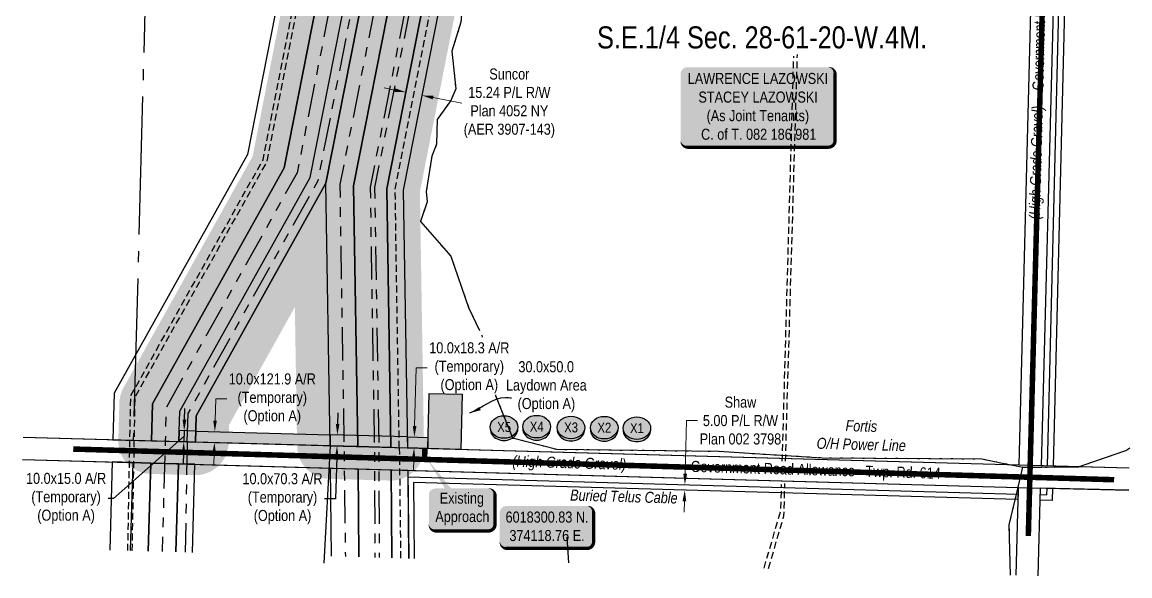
# Model space of a CAD drawing. Extents: x 372576 to 375735, y 6018185 to 6020650.
# Drawn here: x 373754 to 374758, y 6018185 to 6018687 of the extents above; entities that cross this region are included whole.
import ezdxf
from ezdxf.enums import TextEntityAlignment as Align

# ---------------------------------------------------------------- set-up
doc = ezdxf.new("R2010")
doc.units = 0
doc.header["$LTSCALE"] = 5
doc.header["$PDSIZE"] = 0.5
for name, pattern in [('foc-DRILLPATH', [14.75, 6, -1.75, 1.75, -1.75, 1.75, -1.75]), ('foc-QUARTERLINE', [33, 25, -3, 2, -3]), ('foc-WHEELTRACKS', [2, 0.4, -1.6]), ('UG_PIPE', [1.875, 1.25, -0.625])]:
    doc.linetypes.add(name, pattern=pattern)
doc.layers.get('Defpoints').update_dxf_attribs({"color": 9})
for name, color, linetype in [('AS-OWNER', 7, 'Continuous'), ('AS-PIPE-UG', 44, 'UG_PIPE'), ('AS-POWER', 104, 'foc-POWER'), ('AS-ROADS', 254, 'Continuous'), ('AS-TELUS', 224, 'foc-TEL'), ('C-RW', 13, 'Continuous'), ('C-SYMBOL', 7, 'Continuous'), ('DETAIL-T', 7, 'Continuous'), ('F-RW', 190, 'Continuous'), ('L-ROAD-T', 7, 'Continuous'), ('L-SEC', 7, 'Continuous'), ('L-SECQ', 8, 'foc-QUARTERLINE'), ('P-BUFFER-H 30m', 51, 'Continuous'), ('P-CROSSINGS', 250, 'Continuous'), ('P-PDRILLPATH', 12, 'foc-DRILLPATH'), ('P-PROPOSED', 10, 'Continuous'), ('P-PROPOSED-T', 10, 'Continuous'), ('P-TEMP-BLUE', 146, 'Continuous'), ('P-TEMP-BLUE-T', 146, 'Continuous'), ('P-TEMP-H', 41, 'Continuous'), ('P-TEMP_ACCESS ROAD', 46, 'Continuous'), ('P-TEMP_WORKSPACE', 46, 'Continuous'), ('T-WATER-P3', 160, 'foc-WHEELTRACKS')]:
    doc.layers.add(name, color=color, linetype=linetype)
for name, color, linetype, lineweight in [('F-RW-T', 190, 'Continuous', 9), ('P-TEMP-T', 46, 'Continuous', 18), ('T-TEXT', 48, 'Continuous', 18)]:
    doc.layers.add(name, color=color, linetype=linetype, lineweight=lineweight)
for name, color, linetype, true_color in [('P-REPAIR-BLUE-H', 7, 'Continuous', 0xa0d6fd), ('P-REPAIR-BROWN-H', 7, 'Continuous', 0xe7d5cf), ('P-REPAIR-GREEN-H', 7, 'Continuous', 0xd9ffb3), ('P-REPAIR-PURPLE-H', 7, 'Continuous', 0xeeddfd), ('P-TEMP-BLUE-H', 7, 'Continuous', 0x99e6ff)]:
    doc.layers.add(name, color=color, linetype=linetype, true_color=true_color)
doc.styles.add('175L', font='ARIALN.TTF', dxfattribs={"height": 20})
doc.styles.add('80', font='ARIALN.TTF', dxfattribs={"height": 10})
doc.styles.add('80CG', font='ARIALN.TTF', dxfattribs={"height": 10})
doc.styles.add('80L', font='ARIALN.TTF', dxfattribs={"height": 10})
doc.styles.add('80LS', font='ARIALNI.TTF', dxfattribs={"height": 10})
doc.styles.add('Crossing', font='ARIALN.TTF', dxfattribs={"height": 10})
doc.styles.add('foc-LtypeFont', font='ARIALN.TTF', dxfattribs={"height": 7.35})
doc.linetypes.add('foc-POWER', pattern='A,6,-1,["P",foc-LtypeFont,S=0.2,R=0,X=-0.625,Y=-0.75],-1.24,4', length=12.24)
doc.linetypes.add('foc-TEL', pattern='A,2,-1,["T",foc-LtypeFont,S=0.2,R=0,X=-0.425,Y=-0.75],-1.24,8', length=12.24)
doc.linetypes.add('foc-TOPO-flowdirection-NOLINE', pattern='A,0,[">",foc-LtypeFont,S=0.3,R=0,X=0,Y=-0.945],-20,[">",foc-LtypeFont,S=0.3,R=0,X=0,Y=-0.945],0', length=20)
doc.dimstyles.new('Compass 5 000', dxfattribs={"dimscale": 5, "dimtxt": 9, "dimasz": 2, "dimexe": 0.2, "dimexo": 0.0625, "dimgap": 0.5, "dimtad": 0, "dimtih": 1, "dimtoh": 1, "dimzin": 0, "dimdsep": 46, "dimtxsty": '80CG', "dimcen": 0.1, "dimse1": 1, "dimse2": 1, "dimclrd": 256, "dimclrt": 256, "dimaunit": 1, "dimadec": 4, "dimazin": 0, "dimtfac": 0.06, "dimtofl": 0, "dimtmove": 0, "dimatfit": 1, "dimfxl": 0.2, "dimtolj": 1, "dimtzin": 0, "dimlwd": -1, "dimarcsym": 0})

# ---------------------------------------------------------------- blocks, each defined once
blk = doc.blocks.new('*D428')
at = {"layer": 'Defpoints', "color": 0, "transparency": 16777216}
for p in [(374102.3, 6018625.2), (374116.9, 6018620.7), (374117.2, 6018622.2)]:
    blk.add_point(p, dxfattribs=at)
at = {"layer": 'F-RW-T', "transparency": 16777216}
for p, q in [((374092.2, 6018625.6), (374082.4, 6018627.5)), ((374126.7, 6018618.7), (374152.7, 6018613.6))]:
    blk.add_line(p, q, dxfattribs=at)
for points in [[(374092.5, 6018627.2), (374091.9, 6018623.9), (374102, 6018623.6)], [(374127.1, 6018620.4), (374126.4, 6018617.1), (374116.9, 6018620.7)]]:
    blk.add_solid(points, dxfattribs=at)
at = {"layer": 'F-RW-T', "transparency": 16777216, "insert": (374195.9, 6018613.6), "char_height": 10, "attachment_point": 5, "style": '80CG'}
blk.add_mtext('\\A1;Suncor\\P15.24 P/L R/W\\PPlan 4052 NY\\P(AER 3907-143) ', dxfattribs=at)
blk = doc.blocks.new('*D429')
at = {"layer": 'Defpoints', "color": 0, "transparency": 16777216}
for p in [(374131.9, 6018775.3), (374096.5, 6018750.4), (374125.9, 6018744.6)]:
    blk.add_point(p, dxfattribs=at)
at = {"layer": 'P-PROPOSED-T', "color": 240, "transparency": 16777216}
for p, q in [((374092.7, 6018783), (374082.9, 6018785)), ((374141.7, 6018773.4), (374170.8, 6018767.6))]:
    blk.add_line(p, q, dxfattribs=at)
for points in [[(374093, 6018784.7), (374092.4, 6018781.4), (374102.5, 6018781.1)], [(374142.1, 6018775), (374141.4, 6018771.7), (374131.9, 6018775.3)]]:
    blk.add_solid(points, dxfattribs=at)
at = {"layer": 'P-PROPOSED-T', "transparency": 16777216, "insert": (374242.6, 6018767.6), "char_height": 10, "attachment_point": 5, "style": '80CG'}
blk.add_mtext('\\A1;Inter Pipeline (Corridor) Inc.\\PInter Pipeline Polaris Inc.\\P30.00 P/L R/W\\PPlan 022 2107\\P(AER 33527-1)\\P(AER 33528-2)', dxfattribs=at)
blk = doc.blocks.new('*U434')
h = blk.add_hatch(color=59)
edge = h.paths.add_edge_path()
edge.add_line((-64, -37), (64, -37))
edge.add_arc((64, -31), 6, 270, 360)
edge.add_line((70, -31), (70, 29.5))
edge.add_arc((64, 29.5), 6, 0, 90)
edge.add_line((64, 35.5), (-64, 35.5))
edge.add_arc((-64, 29.5), 6, 90, 180)
edge.add_line((-70, 29.5), (-70, -31))
edge.add_arc((-64, -31), 6, 180, 270)
at = {"color": 1, "flags": 128}
blk.add_lwpolyline([(-64, -37, 3, 3, 0), (64, -37, 3, 3, 0.414214), (70, -31, 3, 3, 0), (70, 29.5, 3, 0, 0.414214), (64, 35.5, 0, 0, 0), (-64, 35.5, 0, 0, 0.414214), (-70, 29.5, 0, 0, 0), (-70, -31, 0, 3, 0.414214)], format="xyseb", close=True, dxfattribs=at)
blk.add_lwpolyline([(-39.5, -1.5, 0, 7.5, 0), (0, 0, 0, 0, 0)], format="xyseb", dxfattribs=at)
at = {"color": 1, "style": '80'}
blk.add_attdef('ENTER_TEXT_001', (-36, -5), '', height=10, dxfattribs=at)
blk = doc.blocks.new('*D436')
at = {"layer": 'Defpoints', "color": 0, "transparency": 16777216}
for p in [(374354.9, 6018263), (374506.5, 6018258.7), (374506.7, 6018263.7)]:
    blk.add_point(p, dxfattribs=at)
at = {"layer": 'F-RW-T', "transparency": 16777216}
for p, q in [((374355.3, 6018277.9), (374356.6, 6018326)), ((374356.6, 6018326), (374366.6, 6018326)), ((374354.6, 6018253), (374354.3, 6018243))]:
    blk.add_line(p, q, dxfattribs=at)
for points in [[(374353.6, 6018278), (374357, 6018277.9), (374355, 6018267.9)], [(374352.9, 6018253), (374356.3, 6018252.9), (374354.9, 6018263)]]:
    blk.add_solid(points, dxfattribs=at)
at = {"layer": 'F-RW-T', "transparency": 16777216, "insert": (374405.4, 6018326), "char_height": 10, "attachment_point": 5, "style": '80CG'}
blk.add_mtext('\\A1;Shaw\\P5.00 P/L R/W \\PPlan 002 3798', dxfattribs=at)
blk = doc.blocks.new('*D448')
at = {"layer": 'Defpoints', "color": 0, "transparency": 16777216}
for p in [(373928.9, 6018316.1), (373977.6, 6018314.7), (373977.4, 6018304.9)]:
    blk.add_point(p, dxfattribs=at)
at = {"layer": 'P-TEMP-T', "transparency": 16777216}
for p, q in [((373929.1, 6018326.1), (373929.7, 6018345.6)), ((373929.7, 6018345.6), (373939.7, 6018345.6)), ((373928.3, 6018296.2), (373928, 6018286.2))]:
    blk.add_line(p, q, dxfattribs=at)
for points in [[(373927.5, 6018326.1), (373930.8, 6018326.1), (373928.9, 6018316.1)], [(373926.6, 6018296.3), (373930, 6018296.2), (373928.6, 6018306.2)]]:
    blk.add_solid(points, dxfattribs=at)
at = {"layer": 'P-TEMP-T', "transparency": 16777216, "insert": (373981, 6018345.6), "char_height": 10, "attachment_point": 5, "style": '80CG'}
blk.add_mtext('\\A1;10.0x121.9 A/R\\P(Temporary)\\P(Option A)', dxfattribs=at)
blk = doc.blocks.new('*U456')
h = blk.add_hatch(color=255)
edge = h.paths.add_edge_path()
edge.add_line((-24, -20), (24, -20))
edge.add_arc((24, -14), 6, 270, 360)
edge.add_line((30, -14), (30, 12.5))
edge.add_arc((24, 12.5), 6, 0, 90)
edge.add_line((24, 18.5), (-24, 18.5))
edge.add_arc((-24, 12.5), 6, 90, 180)
edge.add_line((-30, 12.5), (-30, -14))
edge.add_arc((-24, -14), 6, 180, 270)
at = {"color": 1, "flags": 128}
for points in [[(-32.6, 46.9, 0, 7.5, 0), (0, 0, 0, 0, 0)], [(-25.5, -11, 0, 7.5, 0), (0, 0, 0, 0, 0)]]:
    blk.add_lwpolyline(points, format="xyseb", dxfattribs=at)
blk.add_lwpolyline([(-24, -20, 3, 3, 0), (24, -20, 3, 3, 0.414214), (30, -14, 3, 3, 0), (30, 12.5, 3, 0, 0.414214), (24, 18.5, 0, 0, 0), (-24, 18.5, 0, 0, 0.414214), (-30, 12.5, 0, 0, 0), (-30, -14, 0, 3, 0.414214)], format="xyseb", close=True, dxfattribs=at)
at = {"color": 1, "style": '80'}
blk.add_attdef('ENTER_TEXT_001', (-26.8, -4.9), '', height=10, dxfattribs=at)
blk = doc.blocks.new('xing2')
h = blk.add_hatch(color=50)
h.dxf.hatch_style = 1
edge = h.paths.add_edge_path()
edge.add_ellipse((0, 0), major_axis=(-12.5, 0), ratio=0.816297, start_angle=0, end_angle=360)
h = blk.add_hatch(color=250)
h.dxf.hatch_style = 1
edge = h.paths.add_edge_path()
edge.add_ellipse((0, -2), major_axis=(-12.5, 0), ratio=0.816297, start_angle=0, end_angle=180)
edge.add_line((12.5, -2), (12.5, 0))
edge.add_ellipse((0, 0), major_axis=(-12.5, 0), ratio=0.816297, start_angle=0, end_angle=180, ccw=False)
edge.add_line((-12.5, 0), (-12.5, -2))
at = {"color": 250}
blk.add_ellipse((0, 0), major_axis=(-12.5, 0), ratio=0.816297, dxfattribs=at)
blk.add_ellipse((0, -2), major_axis=(-12.5, 0), ratio=0.816297, start_param=0, end_param=3.141593, dxfattribs=at)
at = {"color": 250, "style": 'Crossing'}
blk.add_attdef('CROSSING', text='', height=9, dxfattribs=at).set_placement((0.1, 0), align=Align.MIDDLE_CENTER)
at = {"color": 250, "style": 'Crossing', "flags": 1}
for tag, p in [('OWNER', (0.1, -12.5)), ('DESCRIPTION', (0.1, -25.8)), ('LOCATION', (0.1, -39.3)), ('DWG_REF', (0.1, -52.8))]:
    blk.add_attdef(tag, text='', height=9, dxfattribs=at).set_placement(p, align=Align.MIDDLE_CENTER)
blk = doc.blocks.new('*D462')
at = {"layer": 'Defpoints', "color": 0, "transparency": 16777216}
for p in [(373890, 6018317.2), (373889.7, 6018307.2), (373900.8, 6018306.9)]:
    blk.add_point(p, dxfattribs=at)
at = {"layer": 'P-TEMP-BLUE-T', "transparency": 16777216}
for p, q in [((373901.4, 6018326.9), (373901.7, 6018336.9)), ((373901, 6018311.9), (373837.2, 6018255.5)), ((373901.1, 6018316.9), (373900.8, 6018306.9)), ((373900.6, 6018296.9), (373900.3, 6018286.9)), ((373837.2, 6018255.5), (373832.2, 6018255.5))]:
    blk.add_line(p, q, dxfattribs=at)
for points in [[(373899.7, 6018326.9), (373903.1, 6018326.8), (373901.1, 6018316.9)], [(373898.9, 6018296.9), (373902.2, 6018296.8), (373900.8, 6018306.9)]]:
    blk.add_solid(points, dxfattribs=at)
at = {"layer": 'P-TEMP-BLUE-T', "transparency": 16777216, "insert": (373794.1, 6018255.5), "char_height": 10, "attachment_point": 5, "style": '80CG'}
blk.add_mtext('\\A1;10.0x15.0 A/R\\P(Temporary)\\P(Option A)', dxfattribs=at)
blk = doc.blocks.new('*D463')
at = {"layer": 'Defpoints', "color": 0, "transparency": 16777216}
for p in [(374052.6, 6018312.7), (374039.7, 6018303), (374052.3, 6018302.7)]:
    blk.add_point(p, dxfattribs=at)
at = {"layer": 'P-TEMP-BLUE-T', "transparency": 16777216}
for p, q in [((374040.3, 6018323), (374040.6, 6018333)), ((374039.4, 6018293), (374038.4, 6018255.2)), ((374038.4, 6018255.2), (374028.4, 6018255.2))]:
    blk.add_line(p, q, dxfattribs=at)
for points in [[(374038.6, 6018323.1), (374041.9, 6018323), (374040, 6018313)], [(374037.8, 6018293.1), (374041.1, 6018293), (374039.7, 6018303)]]:
    blk.add_solid(points, dxfattribs=at)
at = {"layer": 'P-TEMP-BLUE-T', "transparency": 16777216, "insert": (373990.3, 6018255.2), "char_height": 10, "attachment_point": 5, "style": '80CG'}
blk.add_mtext('\\A1;10.0x70.3 A/R\\P(Temporary)\\P(Option A)', dxfattribs=at)
blk = doc.blocks.new('*D464')
at = {"layer": 'Defpoints', "color": 0, "transparency": 16777216}
for p in [(374113.4, 6018311), (374109.5, 6018301.1), (374113.1, 6018301)]:
    blk.add_point(p, dxfattribs=at)
at = {"layer": 'P-TEMP-T', "transparency": 16777216}
for p, q in [((374110, 6018321.1), (374111.5, 6018373.8)), ((374111.5, 6018373.8), (374121.5, 6018373.8)), ((374109.2, 6018291.1), (374108.9, 6018281.1))]:
    blk.add_line(p, q, dxfattribs=at)
for points in [[(374108.4, 6018321.1), (374111.7, 6018321), (374109.8, 6018311.1)], [(374107.5, 6018291.1), (374110.9, 6018291), (374109.5, 6018301.1)]]:
    blk.add_solid(points, dxfattribs=at)
at = {"layer": 'P-TEMP-T', "transparency": 16777216, "insert": (374159.6, 6018373.8), "char_height": 10, "attachment_point": 5, "style": '80CG'}
blk.add_mtext('\\A1;10.0x18.3 A/R\\P(Temporary)\\P(Option A)', dxfattribs=at)
blk = doc.blocks.new('*U471')
h = blk.add_hatch(color=254)
edge = h.paths.add_edge_path()
edge.add_line((-36.5, -20), (36.5, -20))
edge.add_arc((36.5, -14), 6, 270, 360)
edge.add_line((42.5, -14), (42.5, 12.5))
edge.add_arc((36.5, 12.5), 6, 0, 90)
edge.add_line((36.5, 18.5), (-36.5, 18.5))
edge.add_arc((-36.5, 12.5), 6, 90, 180)
edge.add_line((-42.5, 12.5), (-42.5, -14))
edge.add_arc((-36.5, -14), 6, 180, 270)
at = {"color": 1, "flags": 128}
blk.add_lwpolyline([(-36.5, -20, 3, 3, 0), (36.5, -20, 3, 3, 0.414214), (42.5, -14, 3, 3, 0), (42.5, 12.5, 3, 0, 0.414214), (36.5, 18.5, 0, 0, 0), (-36.5, 18.5, 0, 0, 0.414214), (-42.5, 12.5, 0, 0, 0), (-42.5, -14, 0, 3, 0.414214)], format="xyseb", close=True, dxfattribs=at)
blk.add_lwpolyline([(-25.1, -4.9, 0, 10, 0), (0, 0, 5, 5, 0)], format="xyseb", dxfattribs=at)
at = {"color": 1, "style": '80'}
blk.add_attdef('ENTER_TEXT_001', (-36, -5), '', height=10, dxfattribs=at)

msp = doc.modelspace()

# ---------------------------------------------------------------- hatches: boundary and pattern name
at = {"layer": 'P-BUFFER-H 30m'}
h = msp.add_hatch(color=256, dxfattribs=at)
h.dxf.hatch_style = 1
h.paths.add_polyline_path([(374191.856, 6019035.826), (374214.052, 6019093.625, 0.51740438), (374186.872, 6019134.369), (374155.073, 6019135.245, 0.00065896), (374154.994, 6019135.247), (374128.48, 6019135.978, 0.06713791), (374120.505, 6019135.126, 0.06713693), (374112.589, 6019136.416), (374086.105, 6019137.146, 0.3184906), (374057.255, 6019117.867), (374041.053, 6019075.471, 0.06716441), (374039.217, 6019067.66), (374016.977, 6018838.548), (373963.159, 6018565.481), (373846.192, 6018355.912, 0.12079888), (373842.4, 6018342.137), (373841.452, 6018308.537, 0.4143481), (373870.608, 6018277.702), (373895.598, 6018277.009), (373910.592, 6018276.593, 0.41407904), (373941.413, 6018305.735), (373941.876, 6018322.162), (374001.482, 6018428.957), (374003.503, 6018302.714, 0.40145821), (374032.667, 6018273.205), (374057.681, 6018272.511), (374057.681, 6018272.511), (374087.698, 6018271.678, 0.42708501), (374118.527, 6018302.147), (374114.825, 6018533.434), (374170.235, 6018814.579, 0.02446185), (374170.661, 6018817.482)])
h.paths.add_polyline_path([(374140.801, 6018820.38), (374084.778, 6018536.124), (374088.53, 6018301.667), (374058.513, 6018302.5), (374033.499, 6018303.194), (374029.692, 6018541.056), (373912.095, 6018330.36), (373911.425, 6018306.581), (373896.43, 6018306.997), (373871.44, 6018307.691), (373872.388, 6018341.291), (373991.673, 6018555.013), (374046.695, 6018834.187), (374069.077, 6019064.762), (374085.278, 6019107.158), (374111.763, 6019106.428), (374127.653, 6019105.99), (374154.246, 6019105.257), (374186.046, 6019104.38), (374162.39, 6019042.779)], flags=16)
at = {"layer": 'P-REPAIR-BLUE-H'}
h = msp.add_hatch(color=256, dxfattribs=at)
h.dxf.hatch_style = 1
h.paths.add_polyline_path([(374186.046, 6019104.38), (374162.39, 6019042.779), (374140.801, 6018820.38), (374084.778, 6018536.124), (374088.53, 6018301.667), (374058.513, 6018302.5), (374054.731, 6018538.814), (374111.084, 6018824.74), (374132.923, 6019049.731), (374154.246, 6019105.257)])
at = {"layer": 'P-REPAIR-BROWN-H'}
h = msp.add_hatch(color=256, dxfattribs=at)
h.dxf.hatch_style = 1
h.paths.add_polyline_path([(373871.44, 6018307.691), (373896.43, 6018306.997), (373897.205, 6018334.459), (374015.435, 6018546.29), (374071.46, 6018830.554), (374093.634, 6019058.989), (374111.763, 6019106.428), (374085.278, 6019107.158), (374069.077, 6019064.762), (374046.695, 6018834.187), (373991.673, 6018555.013), (373872.388, 6018341.291)])
at = {"layer": 'P-REPAIR-GREEN-H'}
h = msp.add_hatch(color=256, dxfattribs=at)
h.dxf.hatch_style = 1
h.paths.add_polyline_path([(374111.763, 6019106.428), (374127.653, 6019105.99), (374108.368, 6019055.525), (374086.319, 6018828.374), (374029.692, 6018541.056), (373912.095, 6018330.36), (373911.425, 6018306.581), (373896.43, 6018306.997), (373897.205, 6018334.459), (374015.435, 6018546.29), (374071.46, 6018830.554), (374093.634, 6019058.989)])
at = {"layer": 'P-REPAIR-PURPLE-H'}
h = msp.add_hatch(color=256, dxfattribs=at)
h.dxf.hatch_style = 1
h.paths.add_polyline_path([(374154.246, 6019105.257), (374132.923, 6019049.731), (374111.084, 6018824.74), (374054.731, 6018538.814), (374058.513, 6018302.5), (374033.499, 6018303.194), (374029.692, 6018541.056), (374086.319, 6018828.374), (374108.368, 6019055.525), (374127.653, 6019105.99)])
at = {"layer": 'P-TEMP-BLUE-H'}
h = msp.add_hatch(color=256, dxfattribs=at)
h.dxf.hatch_style = 1
h.paths.add_polyline_path([(374103.619, 6018311.252), (374033.339, 6018313.202), (374033.499, 6018303.194), (374103.779, 6018301.244)])
h.paths.add_polyline_path([(373911.707, 6018316.577), (373896.712, 6018316.993), (373896.43, 6018306.997), (373911.425, 6018306.581)])
at = {"layer": 'P-TEMP-H'}
h = msp.add_hatch(color=256, dxfattribs=at)
h.dxf.hatch_style = 1
h.paths.add_polyline_path([(374121.87, 6018300.742), (374123.257, 6018350.722), (374153.245, 6018349.89), (374151.858, 6018299.909)])
h = msp.add_hatch(color=256, dxfattribs=at)
h.dxf.hatch_style = 1
h.paths.add_polyline_path([(374033.499, 6018303.194), (373911.425, 6018306.581), (373911.707, 6018316.577), (374033.339, 6018313.202)])
h.paths.add_polyline_path([(374122.147, 6018310.738), (374121.87, 6018300.742), (374103.779, 6018301.244), (374103.619, 6018311.252)])

# ---------------------------------------------------------------- linework, layer by layer
at = {"layer": 'AS-PIPE-UG', "flags": 128}
for points in [[(373850.048, 6018208.246), (373852.732, 6018348.521), (373972.61, 6018562.299), (374025.748, 6018832.231), (374049.951, 6019072.323), (374100.295, 6019206.689)], [(373854.046, 6018208.135), (373856.712, 6018347.441), (373976.411, 6018560.9), (374029.709, 6018831.643), (374053.879, 6019071.405), (374104.523, 6019206.573)], [(374096.155, 6018301.455), (374092.41, 6018535.441), (374148.35, 6018819.273), (374169.874, 6019041.013), (374194.123, 6019104.158)], [(374443.32, 6018289.158), (374453.693, 6018656.423)], [(374446.244, 6018289.166), (374457.02, 6018657.735)], [(374096.155, 6018301.455), (374097.314, 6018201.384)], [(374430.91, 6018192.128), (374444.801, 6018239.841), (374445.654, 6018268.984)], [(374426.76, 6018192.243), (374442.068, 6018244.828), (374442.723, 6018268.03)]]:
    msp.add_lwpolyline(points, dxfattribs=at)
at = {"layer": 'AS-POWER', "flags": 128}
for points in [[(373755.097, 6018311.052), (374657.928, 6018285.867), (374757.894, 6018283.255)], [(374033.5, 6018303.131), (374027.782, 6018196.906)]]:
    msp.add_lwpolyline(points, dxfattribs=at)
at = {"layer": 'AS-ROADS', "const_width": 5, "flags": 128}
for points in [[(374666.325, 6018221.456), (374690.919, 6019148.657)], [(373800.538, 6018300.235), (374744.135, 6018272.439)], [(374119.067, 6018290.795), (374119.348, 6018300.891)]]:
    msp.add_lwpolyline(points, dxfattribs=at)
at = {"layer": 'AS-TELUS', "flags": 128}
for points in [[(373754.55, 6018290.73), (374657.214, 6018265.416), (374757.364, 6018262.848)], [(374657.214, 6018265.416), (374655.078, 6018185.907)]]:
    msp.add_lwpolyline(points, dxfattribs=at)
at = {"layer": 'C-RW', "flags": 128}
for points in [[(374123.075, 6019206.065), (374069.077, 6019064.762), (374046.695, 6018834.187), (373991.673, 6018555.013), (373872.385, 6018341.286), (373871.451, 6018307.69), (373896.43, 6018306.997), (373897.205, 6018334.459), (374015.435, 6018546.29), (374071.46, 6018830.554), (374093.634, 6019058.989), (374149.561, 6019205.339)], [(373896.43, 6018306.997), (373897.205, 6018334.459), (374015.435, 6018546.29), (374071.46, 6018830.554), (374093.634, 6019058.989), (374149.561, 6019205.339)], [(374033.499, 6018303.194), (374029.692, 6018541.056), (374086.319, 6018828.374), (374108.368, 6019055.525), (374165.73, 6019204.896)], [(374058.513, 6018302.5), (374054.731, 6018538.814), (374111.084, 6018824.74), (374132.923, 6019049.731), (374192.231, 6019204.17)], [(374088.53, 6018301.667), (374084.778, 6018536.124), (374140.801, 6018820.38), (374162.39, 6019042.779), (374224.032, 6019203.298)], [(373893.615, 6018207.037), (373895.883, 6018286.893), (373870.892, 6018287.587), (373868.625, 6018207.73)], [(373908.614, 6018206.621), (373910.866, 6018286.478), (373895.883, 6018286.893), (373893.615, 6018207.037)], [(374034.625, 6018203.124), (374033.893, 6018283.064), (374058.769, 6018282.316), (374059.489, 6018202.434)], [(374059.489, 6018202.434), (374058.769, 6018282.316), (374088.765, 6018281.487), (374089.506, 6018201.601)], [(374089.506, 6018201.601), (374088.765, 6018281.487), (374103.995, 6018281.069), (374104.738, 6018201.178)]]:
    msp.add_lwpolyline(points, dxfattribs=at)
at = {"layer": 'F-RW', "flags": 128}
for points in [[(374085.995, 6019207.081), (374034.697, 6019072.844), (374012.024, 6018839.274), (373958.407, 6018567.225), (373837.637, 6018350.844), (373836.465, 6018308.661), (373871.451, 6018307.69), (373872.385, 6018341.286), (373991.673, 6018555.013), (374046.695, 6018834.187), (374069.077, 6019064.762), (374123.075, 6019206.065)], [(373911.425, 6018306.581), (373912.095, 6018330.36), (374029.692, 6018541.056), (374086.319, 6018828.374), (374108.368, 6019055.525), (374165.453, 6019204.903)], [(374103.779, 6018301.244), (374100.042, 6018534.758), (374155.898, 6018818.165), (374177.358, 6019039.247), (374240.187, 6019202.855)], [(374683.741, 6018284.92), (374703.638, 6019090.148), (374706.094, 6019190.088)], [(374711.114, 6019189.95), (374708.682, 6019090.015), (374688.741, 6018284.821), (374683.741, 6018284.92)], [(373868.625, 6018207.73), (373870.892, 6018287.587), (373835.906, 6018288.566), (373833.638, 6018208.701)], [(374104.741, 6018201.178), (374104.055, 6018274.989), (374657.068, 6018259.473), (374656.948, 6018254.522), (374109.112, 6018269.853), (374109.75, 6018201.039)], [(374677.006, 6018253.934), (374677.151, 6018258.926), (374683.153, 6018258.777), (374683.317, 6018264.822), (374688.316, 6018264.695), (374688.008, 6018253.667), (374677.006, 6018253.934)]]:
    msp.add_lwpolyline(points, dxfattribs=at)
at = {"layer": 'L-SEC'}
for p, q in [((374657.928, 6018285.867), (374678.832, 6019090.797)), ((374698.936, 6019090.262), (374678.032, 6018285.342)), ((373755.094, 6018310.934), (373855.055, 6018308.145)), ((373855.055, 6018308.145), (374657.928, 6018285.867)), ((373754.553, 6018290.83), (373854.514, 6018288.041)), ((373854.514, 6018288.041), (374657.214, 6018265.416)), ((374678.032, 6018285.342), (374757.894, 6018283.255)), ((374657.214, 6018265.416), (374655.071, 6018185.907)), ((374675.338, 6018185.345), (374677.509, 6018265.238)), ((374677.509, 6018265.238), (374757.372, 6018263.151))]:
    msp.add_line(p, q, dxfattribs=at)
at = {"layer": 'L-SECQ'}
for p, q in [((373867.88, 6018784.587), (373855.055, 6018308.145)), ((373854.514, 6018288.041), (373852.325, 6018208.183))]:
    msp.add_line(p, q, dxfattribs=at)
at = {"layer": 'P-PDRILLPATH', "flags": 128}
for points in [[(374136.33, 6019205.702), (374098.52, 6019106.793), (374081.355, 6019061.876), (374059.078, 6018832.371), (374003.554, 6018550.652), (373884.796, 6018337.875), (373883.935, 6018307.344), (373881.213, 6018207.381)], [(374178.698, 6019204.54), (374140.997, 6019105.622), (374120.646, 6019052.628), (374098.701, 6018826.557), (374042.212, 6018539.935), (374046.006, 6018302.847), (374047.265, 6018202.773)], [(374207.493, 6019203.751), (374170.146, 6019104.819), (374147.656, 6019046.255), (374125.943, 6018822.56), (374069.755, 6018537.469), (374073.522, 6018302.083), (374074.011, 6018202.031)], [(373903.927, 6018306.789), (373904.65, 6018332.409), (374022.564, 6018543.673), (374078.889, 6018829.464), (374101.002, 6019057.263), (374119.797, 6019106.206)], [(373903.927, 6018306.789), (373901.994, 6018206.804)]]:
    msp.add_lwpolyline(points, dxfattribs=at)
msp.add_lwpolyline([(374211.725, 6019203.635), (374173.886, 6019103.401, -0.0014236), (374173.882, 6019103.39), (374151.585, 6019045.328), (374129.914, 6018822.076, -0.02446185), (374129.886, 6018821.883), (374073.761, 6018537.111), (374077.522, 6018302.136, -0.00277935), (374077.522, 6018302.114), (374078.011, 6018201.92)], format="xyb", dxfattribs=at)
at = {"layer": 'P-PROPOSED', "flags": 128}
for points in [[(373871.44, 6018307.691), (373896.43, 6018306.997), (373897.205, 6018334.459), (374015.435, 6018546.29), (374071.46, 6018830.554), (374093.634, 6019058.989), (374111.763, 6019106.428), (374085.278, 6019107.158), (374069.077, 6019064.762), (374046.695, 6018834.187), (373991.673, 6018555.013), (373872.388, 6018341.291)], [(374111.763, 6019106.428), (374127.653, 6019105.99), (374108.368, 6019055.525), (374086.319, 6018828.374), (374029.692, 6018541.056), (373912.095, 6018330.36), (373911.425, 6018306.581), (373896.43, 6018306.997), (373897.205, 6018334.459), (374015.435, 6018546.29), (374071.46, 6018830.554), (374093.634, 6019058.989), (374111.763, 6019106.428)], [(374154.246, 6019105.257), (374132.923, 6019049.731), (374111.084, 6018824.74), (374054.731, 6018538.814), (374058.513, 6018302.5), (374033.499, 6018303.194), (374029.692, 6018541.056), (374086.319, 6018828.374), (374108.368, 6019055.525), (374127.653, 6019105.99), (374127.653, 6019105.99)], [(374186.046, 6019104.38), (374162.39, 6019042.779), (374140.801, 6018820.38), (374084.778, 6018536.124), (374088.53, 6018301.667), (374058.513, 6018302.5), (374054.731, 6018538.814), (374111.084, 6018824.74), (374132.923, 6019049.731), (374154.246, 6019105.257)]]:
    msp.add_lwpolyline(points, close=True, dxfattribs=at)
at = {"layer": 'P-TEMP-BLUE', "flags": 128}
for points in [[(373896.43, 6018306.997), (373911.425, 6018306.581), (373911.707, 6018316.577), (373896.712, 6018316.993)], [(374103.779, 6018301.244), (374103.619, 6018311.252), (374033.339, 6018313.202), (374033.499, 6018303.194), (374103.779, 6018301.244)]]:
    msp.add_lwpolyline(points, close=True, dxfattribs=at)
at = {"layer": 'P-TEMP_ACCESS ROAD', "flags": 128}
for points in [[(374033.499, 6018303.194), (373911.425, 6018306.581), (373911.707, 6018316.577), (374033.339, 6018313.202), (374033.499, 6018303.194)], [(374122.147, 6018310.738), (374121.87, 6018300.742), (374103.779, 6018301.244), (374103.619, 6018311.252)]]:
    msp.add_lwpolyline(points, close=True, dxfattribs=at)
at = {"layer": 'P-TEMP_WORKSPACE', "flags": 128}
msp.add_lwpolyline([(374121.87, 6018300.742), (374123.257, 6018350.722), (374153.245, 6018349.89), (374151.858, 6018299.909)], close=True, dxfattribs=at)
at = {"layer": 'T-WATER-P3', "flags": 128}
for points in [[(374004.244, 6018898.579), (374026.674, 6018881.665), (374034.979, 6018856.446), (374048.662, 6018852.023), (374080.116, 6018832.257), (374092.726, 6018801.546), (374093.679, 6018792.044), (374124.008, 6018769.453), (374129.613, 6018747.381), (374144.778, 6018738.408), (374155.289, 6018725.39), (374151.947, 6018687.08), (374143.841, 6018660.918), (374147.302, 6018626.824), (374142.751, 6018615.993), (374130.493, 6018598.839), (374129.854, 6018576.434), (374125.533, 6018565.668), (374120.553, 6018533.629), (374121.377, 6018524.302), (374115.272, 6018506.526), (374142.843, 6018475.112), (374159.003, 6018428.412), (374170.883, 6018403.043), (374171.192, 6018401.712)], [(374183.481, 6018348.753), (374198.72, 6018310.426), (374238.935, 6018300.048), (374385.578, 6018298.26), (374479.45, 6018292.367), (374624.224, 6018291.368), (374641.489, 6018287.843), (374661.457, 6018283.764)], [(374661.457, 6018283.764), (374665.25, 6018283.797), (374678.512, 6018283.91), (374712.17, 6018284.196), (374716.871, 6018285.838), (374754.616, 6018299.002), (374758.367, 6018301.449)], [(374650.084, 6018186.046), (374649.049, 6018231.484), (374656.226, 6018261.728), (374661.457, 6018283.764)], [(374247.928, 6018220.541), (374249.493, 6018197.162)]]:
    msp.add_lwpolyline(points, dxfattribs=at)
at = {"layer": 'T-WATER-P3', "linetype": 'foc-TOPO-flowdirection-NOLINE', "flags": 128}
for points in [[(374011.402, 6018893.181), (374026.674, 6018881.665), (374034.979, 6018856.446), (374048.662, 6018852.023), (374080.116, 6018832.257), (374092.726, 6018801.546), (374093.679, 6018792.044), (374124.008, 6018769.453), (374129.613, 6018747.381), (374144.778, 6018738.408), (374155.289, 6018725.39), (374151.947, 6018687.08), (374143.841, 6018660.918), (374147.302, 6018626.824), (374142.751, 6018615.993), (374130.493, 6018598.839), (374129.854, 6018576.434), (374125.533, 6018565.668), (374120.553, 6018533.629), (374121.377, 6018524.302), (374115.272, 6018506.526), (374142.843, 6018475.112), (374159.003, 6018428.412), (374168.743, 6018407.613)], [(374183.353, 6018349.303), (374183.481, 6018348.753), (374198.72, 6018310.426), (374238.935, 6018300.048), (374385.578, 6018298.26), (374479.45, 6018292.367), (374624.224, 6018291.368), (374641.489, 6018287.843), (374661.457, 6018283.764)], [(374661.457, 6018283.764), (374665.25, 6018283.797), (374678.512, 6018283.91), (374712.17, 6018284.196), (374716.871, 6018285.838), (374754.616, 6018299.002), (374758.367, 6018301.449)], [(374650.084, 6018186.046), (374649.049, 6018231.484), (374656.226, 6018261.728), (374661.457, 6018283.764)], [(374247.928, 6018220.541), (374249.493, 6018197.162)]]:
    msp.add_lwpolyline(points, dxfattribs=at)

# ---------------------------------------------------------------- block references
ref = msp.add_blockref('*U456', (374152.927, 6018246.045))
ref.add_attrib('ENTER_TEXT_001', 'Existing', (374132.811, 6018250.766), dxfattribs={"color": 1, "height": 10, "style": '80'})
ref.add_attrib('ENTER_TEXT_002', 'Approach', (374128.804, 6018234.099), dxfattribs={"color": 1, "height": 10, "style": '80'})
at = {"layer": 'AS-OWNER', "color": 2}
ref = msp.add_blockref('*U434', (374421.167, 6018610.799), dxfattribs=at)
ref.add_attrib('ENTER_TEXT_001', 'LAWRENCE LAZOWSKI', (374357.616, 6018631.058), dxfattribs={"layer": '0', "color": 1, "height": 10, "style": '80'})
ref.add_attrib('ENTER_TEXT_002', 'STACEY LAZOWSKI', (374367.306, 6018614.214), dxfattribs={"layer": '0', "color": 1, "height": 10, "style": '80'})
ref.add_attrib('ENTER_TEXT_003', '(As Joint Tenants)', (374374.687, 6018597.377), dxfattribs={"layer": '0', "color": 1, "height": 10, "style": '80'})
ref.add_attrib('ENTER_TEXT_004', 'C. of T. 082 186 981', (374369.724, 6018580.533), dxfattribs={"layer": '0', "color": 1, "height": 10, "style": '80'})
at = {"layer": 'DETAIL-T', "color": 3}
ref = msp.add_blockref('*U471', (374229.774, 6018230.179), dxfattribs=at)
ref.add_attrib('ENTER_TEXT_001', '6018300.83 N.', (374192.479, 6018233.598), dxfattribs={"layer": '0', "color": 1, "height": 10, "style": '80'})
ref.add_attrib('ENTER_TEXT_002', '374118.76 E.', (374195.955, 6018216.89), dxfattribs={"layer": '0', "color": 1, "height": 10, "style": '80'})
at = {"layer": 'P-CROSSINGS', "color": 3}
for p, values in [((374191.057, 6018320.206), {'CROSSING': 'X5'}), ((374220.642, 6018320.537), {'CROSSING': 'X4'}), ((374251.751, 6018319.833), {'CROSSING': 'X3'}), ((374281.905, 6018319.621), {'CROSSING': 'X2'}), ((374311.473, 6018319.184), {'CROSSING': 'X1'})]:
    msp.add_blockref('xing2', p, dxfattribs=at).add_auto_attribs(values)

# ---------------------------------------------------------------- texts
at = {"layer": 'AS-POWER', "insert": (374470.138, 6018327.327), "char_height": 10, "attachment_point": 1, "rotation": 358.453617, "style": '80L'}
msp.add_mtext_dynamic_manual_height_columns('\\pi30.667;{\\fArial Narrow|b0|i1|c0|p34;Fortis\\P\\pi4.9374;O/H Power Line}', width=89.39723, gutter_width=50, heights=[0], dxfattribs=at)
at = {"layer": 'AS-TELUS', "insert": (374251.207, 6018263.576), "char_height": 10, "attachment_point": 1, "rotation": 358.385466, "style": '80L'}
msp.add_mtext_dynamic_manual_height_columns('{\\fArial Narrow|b0|i1|c0|p34;Buried Telus Cable}', width=99.89844, gutter_width=50, heights=[0], dxfattribs=at)
at = {"layer": 'C-SYMBOL', "color": 3, "style": '175L'}
msp.add_text('S.E.1/4 Sec. 28-61-20-W.4M.', height=20, dxfattribs=at).set_placement((374425.038, 6018657.293), align=Align.BOTTOM_CENTER)
at = {"layer": 'L-ROAD-T', "style": '80L'}
for s, rotation, p in [('Government Road Allowance', 88.512354, (374676.914, 6018699.753)), ('Government Road Allowance   Twp. Rd. 614', 358.402115, (374473.624, 6018281.42))]:
    msp.add_text(s, height=10, rotation=rotation, dxfattribs=at).set_placement(p, align=Align.MIDDLE_CENTER)
at = {"layer": 'P-TEMP-T', "insert": (374188.518, 6018379.836), "char_height": 10, "attachment_point": 1, "style": '175L'}
msp.add_mtext_dynamic_manual_height_columns('\\pi15.615;30.0x50.0\\P\\pi4.3122;Laydown Area\\P\\pi14.854;(Option A)', width=80.53437, gutter_width=100, heights=[0], dxfattribs=at)
at = {"layer": 'T-TEXT', "style": '80LS'}
for rotation, p in [(88.512354, (374673.28, 6018559.8)), (358.334151, (374250.185, 6018287.866))]:
    msp.add_text('(High Grade Gravel)', height=10, rotation=rotation, dxfattribs=at).set_placement(p, align=Align.MIDDLE_CENTER)

# ---------------------------------------------------------------- dimensions: what is measured, and where the dimension line sits
at = {"layer": 'F-RW-T', "color": 2}
dim = msp.add_linear_dim(base=(374116.924, 6018620.669), p1=(374102.287, 6018625.159), p2=(374117.228, 6018622.207), angle=348.822565, text='Suncor\\P15.24 P/L R/W\\PPlan 4052 NY\\P(AER 3907-143) ', dimstyle='Compass 5 000', dxfattribs=at)
dim.commit()
dim.dimension.update_dxf_attribs({"geometry": '*D428', "text_midpoint": (374195.87, 6018613.605), "dimtype": 161})
at = {"layer": 'F-RW-T'}
dim = msp.add_linear_dim(base=(374354.884, 6018262.975), p1=(374506.653, 6018263.693), p2=(374506.514, 6018258.732), angle=268.397016, text='Shaw\\P5.00 P/L R/W \\PPlan 002 3798', dimstyle='Compass 5 000', dxfattribs=at)
dim.commit()
dim.dimension.update_dxf_attribs({"geometry": '*D436', "text_midpoint": (374405.395, 6018325.964), "dimtype": 161})
at = {"layer": 'P-PROPOSED-T'}
dim = msp.add_linear_dim(base=(374131.92, 6018775.315), p1=(374096.482, 6018750.415), p2=(374125.871, 6018744.623), angle=348.85059, text='Inter Pipeline (Corridor) Inc.\\PInter Pipeline Polaris Inc.\\P30.00 P/L R/W\\PPlan 022 2107\\P(AER 33527-1)\\P(AER 33528-2)', dimstyle='Compass 5 000', override={"dimclrd": 240}, dxfattribs=at)
dim.commit()
dim.dimension.update_dxf_attribs({"geometry": '*D429', "text_midpoint": (374242.64, 6018767.647), "dimtype": 161})
at = {"layer": 'P-TEMP-BLUE-T'}
dim = msp.add_linear_dim(base=(373900.849, 6018306.875), p1=(373890.023, 6018317.179), p2=(373889.745, 6018307.183), angle=268.410529, text='10.0x15.0 A/R\\P(Temporary)\\P(Option A)', dimstyle='Compass 5 000', override={"dimtmove": 1}, dxfattribs=at)
dim.commit()
dim.dimension.update_dxf_attribs({"geometry": '*D462', "text_midpoint": (373829.728, 6018255.502), "dimtype": 161})
at = {"layer": 'P-TEMP-BLUE-T', "color": 3}
dim = msp.add_linear_dim(base=(374039.725, 6018303.021), p1=(374052.594, 6018312.668), p2=(374052.317, 6018302.672), angle=268.410529, text='10.0x70.3 A/R\\P(Temporary)\\P(Option A)', dimstyle='Compass 5 000', dxfattribs=at)
dim.commit()
dim.dimension.update_dxf_attribs({"geometry": '*D463', "text_midpoint": (373990.287, 6018255.189), "dimtype": 161})
at = {"layer": 'P-TEMP-T', "color": 3}
dim = msp.add_linear_dim(base=(374109.49, 6018301.085), p1=(374113.388, 6018310.981), p2=(374113.111, 6018300.985), angle=268.410529, text='10.0x18.3 A/R\\P(Temporary)\\P(Option A)', dimstyle='Compass 5 000', dxfattribs=at)
dim.commit()
dim.dimension.update_dxf_attribs({"geometry": '*D464', "text_midpoint": (374159.618, 6018373.769), "dimtype": 161})
at = {"layer": 'P-TEMP-T'}
dim = msp.add_linear_dim(base=(373928.858, 6018316.101), p1=(373977.365, 6018304.851), p2=(373977.64, 6018314.748), angle=88.410529, text='10.0x121.9 A/R\\P(Temporary)\\P(Option A)', dimstyle='Compass 5 000', dxfattribs=at)
dim.commit()
dim.dimension.update_dxf_attribs({"geometry": '*D448', "text_midpoint": (373980.972, 6018345.567), "dimtype": 161})

# ---------------------------------------------------------------- leaders
at = {"layer": 'P-TEMP-T', "path_type": 1}
msp.add_leader([(374160.148, 6018332.921), (374192.541, 6018346.961), (374197.987, 6018346.675)], dimstyle='Compass 5 000', override={"dimgap": 0.5, "dimtad": 0}, dxfattribs=at)

doc.saveas('drawing.dxf')
